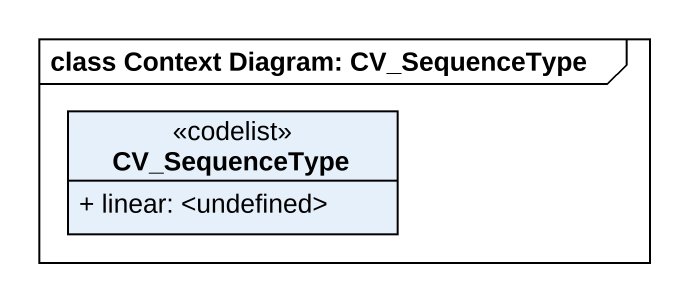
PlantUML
@startuml
mainframe class Context Diagram: CV_SequenceType
hide circle
hide empty members
skinparam classAttributeIconSize 0
class CV_SequenceType <<codelist>> {
  + linear: <undefined>
}
@enduml
